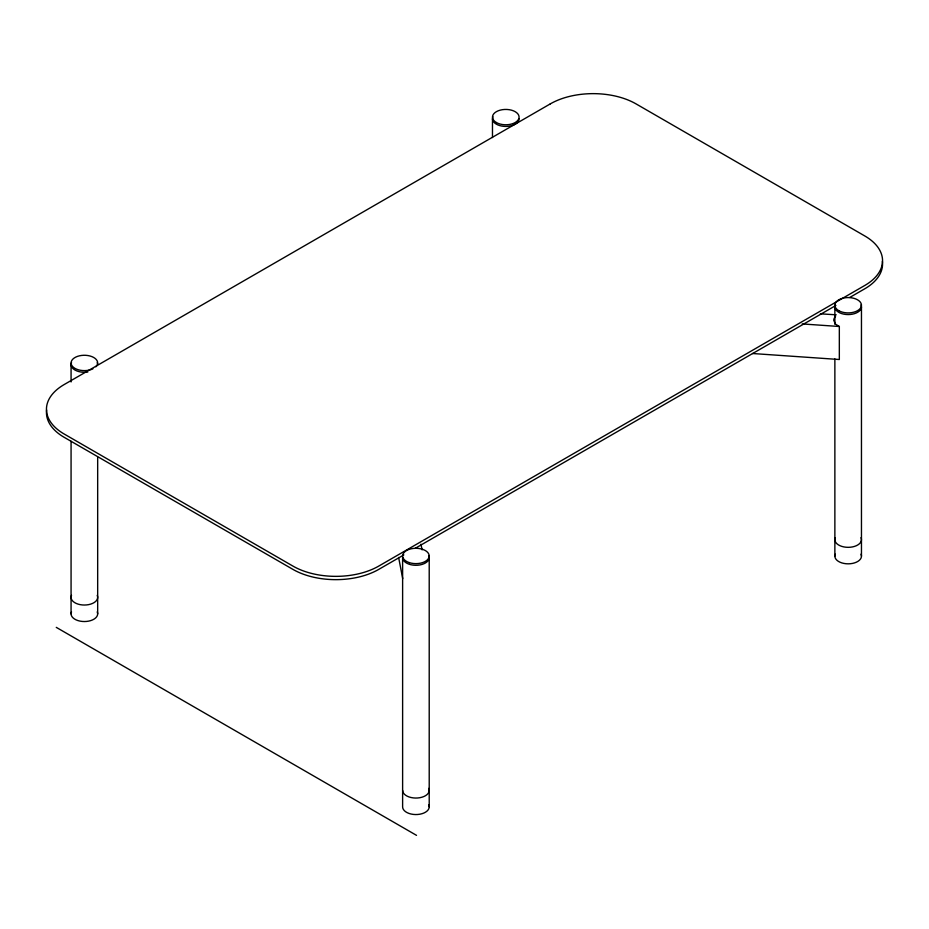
<?xml version="1.0" encoding="UTF-8"?>
<svg xmlns="http://www.w3.org/2000/svg" width="929" height="929" viewBox="0 0 929 929"><rect width="100%" height="100%" fill="white"/><g stroke="black" fill="none" stroke-linecap="round" stroke-linejoin="round"><path stroke-width="1.39" d="M403.848 554.903L378.73 569.396A60.652 35.012 0 0 1 292.949 569.396L64.217 437.338A60.652 35.012 0 0 1 46.624 409.979M415.147 548.377L835.903 305.455M849.71 297.477L864.783 288.78A60.652 35.012 0 0 0 882.376 261.409M820.377 313.828L836.216 314.815M802.18 323.931L839.328 326.497L839.328 359.511L752.49 353.508M839.328 326.497L835.543 324.163L833.754 320.331A13.296 7.676 0 0 1 835.543 316.487M56.274 627.365L416.529 835.357M420.93 544.197L422.114 549.875M398.622 557.481L402.733 578.697M861.462 306.895L861.462 556.157M834.869 306.895L834.869 324.244M834.869 358.942L834.869 556.157M492.475 118.761L492.475 137.55M429.21 557.621L429.21 806.883M97.673 457.126L97.673 613.86M71.069 364.598L71.069 381.947M71.069 441.217L71.069 613.86M97.22 611.874A13.296 7.676 0 0 1 84.376 621.536A13.296 7.676 0 0 1 71.521 611.874M428.757 804.897A13.296 7.676 0 0 1 417.655 814.489A13.296 7.676 0 0 1 402.617 806.883L402.617 557.621A13.296 7.676 0 0 0 417.655 565.227A13.296 7.676 0 0 0 428.757 555.635M861.009 554.172A13.296 7.676 0 0 1 848.165 563.833A13.296 7.676 0 0 1 835.322 554.172M428.757 788.384A13.296 7.676 0 0 1 417.655 797.988A13.296 7.676 0 0 1 402.617 790.37M97.22 595.361A13.296 7.676 0 0 1 84.376 605.034A13.296 7.676 0 0 1 71.521 595.361M87.814 372.018A13.296 7.676 0 0 1 71.521 362.612M97.22 362.612A13.296 7.676 0 0 1 97.673 364.598M92.923 368.825A13.296 7.676 0 0 1 71.638 365.143A13.296 7.676 0 0 1 85.909 355.319A13.296 7.676 0 0 1 95.884 366.781M519.079 118.761A13.296 7.676 0 0 1 504.041 126.367A13.296 7.676 0 0 1 492.927 116.764M861.009 537.67A13.296 7.676 0 0 1 848.165 547.332A13.296 7.676 0 0 1 835.322 537.67M861.009 304.909A13.296 7.676 0 0 1 848.165 314.571A13.296 7.676 0 0 1 835.322 304.909M550.27 103.897L64.217 384.525A60.652 35.012 0 0 0 64.217 434.04L292.949 566.098A60.652 35.012 0 0 0 378.73 566.098L864.783 285.47A60.652 35.012 0 0 0 864.783 235.954L636.051 103.897A60.652 35.012 0 0 0 550.27 103.897M409.271 562.614A13.296 7.676 0 0 0 429.21 555.972A13.296 7.676 0 0 0 409.271 549.318A13.296 7.676 0 0 0 409.271 562.614M496.376 122.535A13.296 7.676 0 0 0 518.626 119.098A13.296 7.676 0 0 0 502.334 109.692A13.296 7.676 0 0 0 496.376 122.535M838.771 310.669A13.296 7.676 0 0 0 861.009 307.232A13.296 7.676 0 0 0 844.728 297.826A13.296 7.676 0 0 0 838.771 310.669"/></g></svg>
